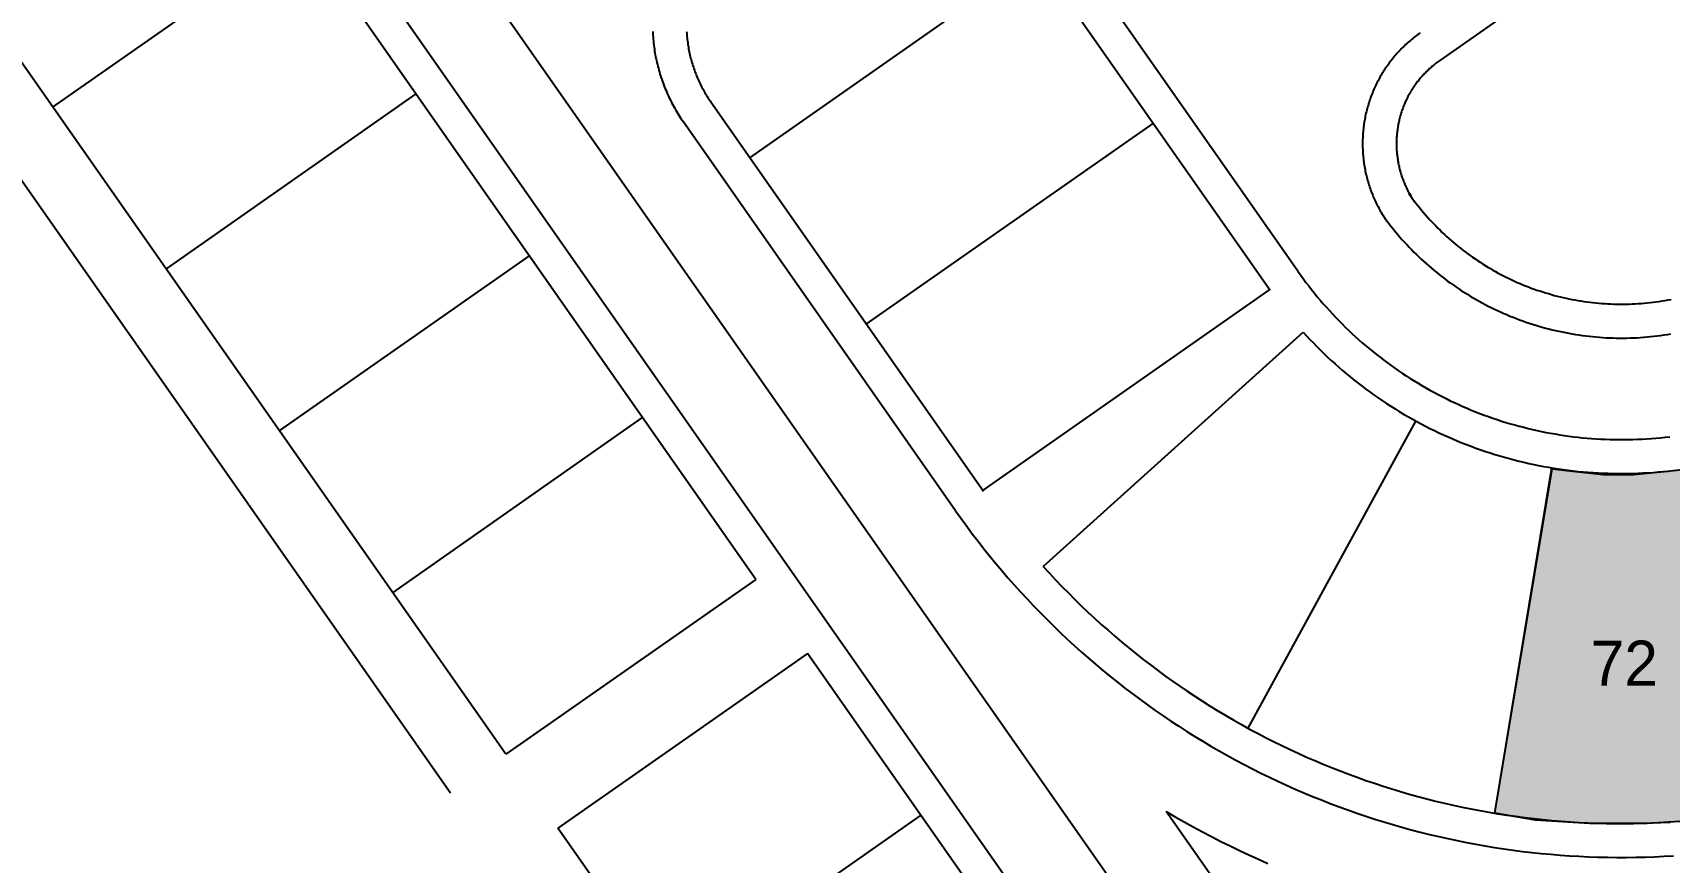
# Model space of a CAD drawing. Header units: metres. Extents: x 680594 to 684853, y 828874 to 830078.
# Drawn here: x 680827 to 680972, y 829370.9 to 829444.3 of the extents above; entities that cross this region are included whole.
import ezdxf
from ezdxf.enums import TextEntityAlignment as Align

# ---------------------------------------------------------------- set-up
doc = ezdxf.new("R2010")
doc.units = ezdxf.units.M
for name, color, linetype in [('PLOT_LINES', 7, 'Continuous'), ('PLOT_NUMBERS', 7, 'Continuous'), ('SELECTED_PLOTS', 3, 'Continuous')]:
    doc.layers.add(name, color=color, linetype=linetype)

msp = doc.modelspace()

# ---------------------------------------------------------------- hatches: boundary and pattern name
at = {"layer": 'SELECTED_PLOTS'}
h = msp.add_hatch(color=3, dxfattribs=at)
h.dxf.hatch_style = 1
h.paths.add_polyline_path([(680979.56, 829375.44), (680974.8, 829374.6), (680970, 829374.3), (680964.9, 829374.3), (680960.1, 829374.6), (680956.51, 829375.23), (680961.58, 829405.7), (680963.4, 829405.5), (680966.1, 829405.2), (680968.8, 829405.2), (680971.8, 829405.5), (680974.21, 829405.77)])

# ---------------------------------------------------------------- linework, layer by layer
at = {"layer": 'PLOT_LINES'}
for points in [[(681126.45, 829078), (680658.63, 829746.12)], [(681107.98, 829091.31), (680786.29, 829550.74)], [(680891.03, 829395.92), (680783.83, 829549.01)], [(680868.91, 829380.43), (680754.83, 829543.36)], [(680864, 829376.99), (680749.91, 829539.92)], [(681013.39, 829485.13), (680951.62, 829441.88)], [(680939.05, 829423.22), (680913.2, 829460.15)], [(680936.6, 829421.5), (680910.74, 829458.43)], [(680850.88, 829453.26), (680828.76, 829437.77)], [(680890.51, 829433.27), (680915.9, 829451.05)], [(680881.91, 829444.46), (680881.92, 829444.28), (680881.93, 829444.11), (680881.94, 829443.94), (680881.96, 829443.76), (680881.97, 829443.59), (680881.99, 829443.42), (680882.01, 829443.24), (680882.03, 829443.07), (680882.06, 829442.9), (680882.08, 829442.72), (680882.11, 829442.55), (680882.14, 829442.38), (680882.17, 829442.21), (680882.21, 829442.04), (680882.24, 829441.87), (680882.28, 829441.7), (680882.32, 829441.53), (680882.37, 829441.36), (680882.41, 829441.19), (680882.46, 829441.02), (680882.5, 829440.85), (680882.55, 829440.68), (680882.61, 829440.52), (680882.66, 829440.35), (680882.72, 829440.19), (680882.77, 829440.02), (680882.83, 829439.86), (680882.89, 829439.69), (680882.96, 829439.53), (680883.02, 829439.37), (680883.09, 829439.21), (680883.16, 829439.05), (680883.23, 829438.89), (680883.3, 829438.73), (680883.38, 829438.57), (680883.45, 829438.42), (680883.53, 829438.26), (680883.61, 829438.1), (680883.7, 829437.95), (680883.78, 829437.8), (680883.86, 829437.65), (680883.95, 829437.49), (680884.04, 829437.34), (680884.13, 829437.2), (680884.22, 829437.05), (680884.32, 829436.9), (680884.41, 829436.75), (680884.51, 829436.61), (680884.61, 829436.47)], [(680884.91, 829444.44), (680884.92, 829444.3), (680884.93, 829444.16), (680884.94, 829444.02), (680884.96, 829443.88), (680884.97, 829443.75), (680884.99, 829443.61), (680885.01, 829443.47), (680885.03, 829443.33), (680885.05, 829443.19), (680885.07, 829443.05), (680885.09, 829442.92), (680885.12, 829442.78), (680885.15, 829442.64), (680885.18, 829442.51), (680885.21, 829442.37), (680885.24, 829442.23), (680885.27, 829442.1), (680885.31, 829441.96), (680885.34, 829441.83), (680885.38, 829441.7), (680885.42, 829441.56), (680885.46, 829441.43), (680885.51, 829441.3), (680885.55, 829441.16), (680885.6, 829441.03), (680885.65, 829440.9), (680885.7, 829440.77), (680885.75, 829440.64), (680885.8, 829440.51), (680885.85, 829440.38), (680885.91, 829440.25), (680885.96, 829440.13), (680886.02, 829440), (680886.08, 829439.87), (680886.14, 829439.75), (680886.21, 829439.62), (680886.27, 829439.5), (680886.34, 829439.37), (680886.4, 829439.25), (680886.47, 829439.13), (680886.54, 829439.01), (680886.61, 829438.89), (680886.68, 829438.77), (680886.76, 829438.65), (680886.83, 829438.53), (680886.91, 829438.42), (680886.99, 829438.3), (680887.07, 829438.19)], [(680949.9, 829444.34), (680949.79, 829444.26), (680949.68, 829444.18), (680949.56, 829444.09), (680949.45, 829444.01), (680949.34, 829443.92), (680949.23, 829443.84), (680949.13, 829443.75), (680949.02, 829443.66), (680948.91, 829443.57), (680948.81, 829443.47), (680948.7, 829443.38), (680948.6, 829443.29), (680948.5, 829443.19), (680948.4, 829443.09), (680948.3, 829443), (680948.2, 829442.9), (680948.11, 829442.8), (680948.01, 829442.69), (680947.91, 829442.59), (680947.82, 829442.49), (680947.73, 829442.38), (680947.64, 829442.28), (680947.55, 829442.17), (680947.46, 829442.06), (680947.37, 829441.95), (680947.29, 829441.84), (680947.2, 829441.73), (680947.12, 829441.62), (680947.04, 829441.51), (680946.96, 829441.39), (680946.88, 829441.28), (680946.8, 829441.16), (680946.72, 829441.05), (680946.65, 829440.93), (680946.57, 829440.81), (680946.5, 829440.69), (680946.43, 829440.57), (680946.36, 829440.45), (680946.29, 829440.33), (680946.22, 829440.21), (680946.16, 829440.08), (680946.09, 829439.96), (680946.03, 829439.83), (680945.97, 829439.71), (680945.91, 829439.58), (680945.85, 829439.45), (680945.79, 829439.33), (680945.74, 829439.2), (680945.69, 829439.07), (680945.63, 829438.94), (680945.58, 829438.81), (680945.53, 829438.68), (680945.49, 829438.55), (680945.44, 829438.42), (680945.39, 829438.28), (680945.35, 829438.15), (680945.31, 829438.02), (680945.27, 829437.88), (680945.23, 829437.75), (680945.19, 829437.62), (680945.16, 829437.48), (680945.13, 829437.35), (680945.09, 829437.21), (680945.06, 829437.07), (680945.03, 829436.94), (680945.01, 829436.8), (680944.98, 829436.66), (680944.96, 829436.53), (680944.93, 829436.39), (680944.91, 829436.25), (680944.89, 829436.11), (680944.88, 829435.97), (680944.86, 829435.83), (680944.84, 829435.69), (680944.83, 829435.56), (680944.82, 829435.42), (680944.81, 829435.28), (680944.8, 829435.14), (680944.8, 829435), (680944.79, 829434.86), (680944.79, 829434.72), (680944.79, 829434.58), (680944.79, 829434.44), (680944.79, 829434.3), (680944.79, 829434.16), (680944.8, 829434.02), (680944.8, 829433.88), (680944.81, 829433.74), (680944.82, 829433.6), (680944.83, 829433.46), (680944.84, 829433.33), (680944.86, 829433.19), (680944.88, 829433.05), (680944.89, 829432.91), (680944.91, 829432.77), (680944.93, 829432.63), (680944.96, 829432.5), (680944.98, 829432.36), (680945.01, 829432.22), (680945.03, 829432.08), (680945.06, 829431.95), (680945.09, 829431.81), (680945.13, 829431.67), (680945.16, 829431.54), (680945.19, 829431.4), (680945.23, 829431.27), (680945.27, 829431.14), (680945.31, 829431), (680945.35, 829430.87), (680945.39, 829430.74), (680945.44, 829430.6), (680945.49, 829430.47), (680945.53, 829430.34), (680945.58, 829430.21), (680945.63, 829430.08), (680945.69, 829429.95), (680945.74, 829429.82), (680945.79, 829429.69), (680945.85, 829429.57), (680945.91, 829429.44), (680945.97, 829429.31), (680946.03, 829429.19), (680946.09, 829429.06), (680946.16, 829428.94), (680946.22, 829428.81), (680946.29, 829428.69), (680946.36, 829428.57), (680946.43, 829428.45), (680946.5, 829428.33), (680946.57, 829428.21), (680946.65, 829428.09), (680946.72, 829427.97), (680946.8, 829427.86), (680946.88, 829427.74), (680946.96, 829427.63)], [(680951.62, 829441.88), (680951.54, 829441.82), (680951.45, 829441.76), (680951.37, 829441.7), (680951.29, 829441.63), (680951.2, 829441.57), (680951.12, 829441.5), (680951.04, 829441.44), (680950.96, 829441.37), (680950.88, 829441.3), (680950.8, 829441.23), (680950.72, 829441.16), (680950.65, 829441.09), (680950.57, 829441.02), (680950.5, 829440.95), (680950.42, 829440.87), (680950.35, 829440.8), (680950.28, 829440.72), (680950.2, 829440.65), (680950.13, 829440.57), (680950.06, 829440.49), (680949.99, 829440.41), (680949.93, 829440.34), (680949.86, 829440.25), (680949.79, 829440.17), (680949.73, 829440.09), (680949.66, 829440.01), (680949.6, 829439.93), (680949.54, 829439.84), (680949.47, 829439.76), (680949.41, 829439.67), (680949.35, 829439.59), (680949.3, 829439.5), (680949.24, 829439.41), (680949.18, 829439.32), (680949.13, 829439.23), (680949.07, 829439.15), (680949.02, 829439.06), (680948.97, 829438.96), (680948.91, 829438.87), (680948.86, 829438.78), (680948.81, 829438.69), (680948.77, 829438.6), (680948.72, 829438.5), (680948.67, 829438.41), (680948.63, 829438.31), (680948.59, 829438.22), (680948.54, 829438.12), (680948.5, 829438.03), (680948.46, 829437.93), (680948.42, 829437.83), (680948.38, 829437.74), (680948.35, 829437.64), (680948.31, 829437.54), (680948.28, 829437.44), (680948.24, 829437.34), (680948.21, 829437.24), (680948.18, 829437.14), (680948.15, 829437.04), (680948.12, 829436.94), (680948.09, 829436.84), (680948.07, 829436.74), (680948.04, 829436.64), (680948.02, 829436.53), (680947.99, 829436.43), (680947.97, 829436.33), (680947.95, 829436.23), (680947.93, 829436.12), (680947.91, 829436.02), (680947.9, 829435.92), (680947.88, 829435.81), (680947.87, 829435.71), (680947.85, 829435.61), (680947.84, 829435.5), (680947.83, 829435.4), (680947.82, 829435.29), (680947.81, 829435.19), (680947.8, 829435.09), (680947.8, 829434.98), (680947.79, 829434.88), (680947.79, 829434.77), (680947.79, 829434.67), (680947.79, 829434.56), (680947.79, 829434.46), (680947.79, 829434.35), (680947.79, 829434.25), (680947.79, 829434.14), (680947.8, 829434.04), (680947.8, 829433.93), (680947.81, 829433.83), (680947.82, 829433.73), (680947.83, 829433.62), (680947.84, 829433.52), (680947.85, 829433.41), (680947.87, 829433.31), (680947.88, 829433.21), (680947.9, 829433.1), (680947.91, 829433), (680947.93, 829432.9), (680947.95, 829432.79), (680947.97, 829432.69), (680947.99, 829432.59), (680948.02, 829432.49), (680948.04, 829432.38), (680948.07, 829432.28), (680948.09, 829432.18), (680948.12, 829432.08), (680948.15, 829431.98), (680948.18, 829431.88), (680948.21, 829431.78), (680948.24, 829431.68), (680948.28, 829431.58), (680948.31, 829431.48), (680948.35, 829431.38), (680948.38, 829431.28), (680948.42, 829431.19), (680948.46, 829431.09), (680948.5, 829430.99), (680948.54, 829430.9), (680948.59, 829430.8), (680948.63, 829430.71), (680948.67, 829430.61), (680948.72, 829430.52), (680948.77, 829430.42), (680948.81, 829430.33), (680948.86, 829430.24), (680948.91, 829430.15), (680948.97, 829430.06), (680949.02, 829429.96), (680949.07, 829429.87), (680949.13, 829429.79), (680949.18, 829429.7), (680949.24, 829429.61), (680949.3, 829429.52), (680949.35, 829429.43), (680949.41, 829429.35)], [(680860.92, 829438.92), (680838.8, 829423.43)], [(680911.2, 829403.72), (680887.07, 829438.19)], [(680908.74, 829402), (680884.61, 829436.47)], [(680900.83, 829418.53), (680926.23, 829436.31)], [(680948.88, 829430.11), (680949.04, 829429.89), (680949.19, 829429.67), (680949.35, 829429.46), (680949.52, 829429.24), (680949.68, 829429.03), (680949.85, 829428.82), (680950.02, 829428.62), (680950.19, 829428.41), (680950.36, 829428.21), (680950.54, 829428.01), (680950.72, 829427.81), (680950.9, 829427.61), (680951.09, 829427.42), (680951.27, 829427.23), (680951.46, 829427.03), (680951.65, 829426.85), (680951.84, 829426.66), (680952.04, 829426.48), (680952.23, 829426.3), (680952.43, 829426.12), (680952.63, 829425.94), (680952.84, 829425.77), (680953.04, 829425.59), (680953.25, 829425.42), (680953.46, 829425.26), (680953.67, 829425.09), (680953.88, 829424.93), (680954.1, 829424.77), (680954.31, 829424.61), (680954.53, 829424.46), (680954.75, 829424.31), (680954.97, 829424.16), (680955.2, 829424.01), (680955.42, 829423.86), (680955.65, 829423.72), (680955.88, 829423.58), (680956.11, 829423.45), (680956.34, 829423.31), (680956.57, 829423.18), (680956.81, 829423.05), (680957.04, 829422.93), (680957.28, 829422.81), (680957.52, 829422.68), (680957.76, 829422.57), (680958, 829422.45), (680958.25, 829422.34), (680958.49, 829422.23), (680958.74, 829422.13), (680958.98, 829422.02), (680959.23, 829421.92), (680959.48, 829421.83), (680959.73, 829421.73), (680959.98, 829421.64), (680960.23, 829421.55), (680960.49, 829421.47), (680960.74, 829421.38), (680961, 829421.3), (680961.25, 829421.23), (680961.51, 829421.15), (680961.77, 829421.08), (680962.03, 829421.01), (680962.29, 829420.95), (680962.55, 829420.89), (680962.81, 829420.83), (680963.07, 829420.77), (680963.33, 829420.72), (680963.6, 829420.67), (680963.86, 829420.62), (680964.13, 829420.58), (680964.39, 829420.54), (680964.65, 829420.5), (680964.92, 829420.47), (680965.19, 829420.44), (680965.45, 829420.41), (680965.72, 829420.39), (680965.99, 829420.36), (680966.25, 829420.35), (680966.52, 829420.33), (680966.79, 829420.32), (680967.05, 829420.31), (680967.32, 829420.3), (680967.59, 829420.3), (680967.86, 829420.3), (680968.12, 829420.3), (680968.39, 829420.31), (680968.66, 829420.32), (680968.93, 829420.33), (680969.19, 829420.35), (680969.46, 829420.36), (680969.73, 829420.39), (680969.99, 829420.41), (680970.26, 829420.44), (680970.53, 829420.47), (680970.79, 829420.5), (680971.06, 829420.54), (680971.32, 829420.58), (680971.59, 829420.62), (680971.85, 829420.67), (680972.11, 829420.72)], [(680946.43, 829428.39), (680946.6, 829428.14), (680946.78, 829427.89), (680946.96, 829427.65), (680947.14, 829427.41), (680947.33, 829427.17), (680947.52, 829426.94), (680947.71, 829426.7), (680947.9, 829426.47), (680948.1, 829426.24), (680948.3, 829426.01), (680948.5, 829425.79), (680948.71, 829425.57), (680948.92, 829425.35), (680949.13, 829425.13), (680949.34, 829424.91), (680949.55, 829424.7), (680949.77, 829424.49), (680949.99, 829424.28), (680950.21, 829424.08), (680950.44, 829423.88), (680950.67, 829423.68), (680950.89, 829423.48), (680951.13, 829423.28), (680951.36, 829423.09), (680951.6, 829422.9), (680951.84, 829422.72), (680952.08, 829422.53), (680952.32, 829422.35), (680952.56, 829422.18), (680952.81, 829422), (680953.06, 829421.83), (680953.31, 829421.66), (680953.56, 829421.49), (680953.82, 829421.33), (680954.07, 829421.17), (680954.33, 829421.01), (680954.59, 829420.86), (680954.85, 829420.71), (680955.12, 829420.56), (680955.38, 829420.41), (680955.65, 829420.27), (680955.92, 829420.13), (680956.19, 829420), (680956.46, 829419.86), (680956.73, 829419.73), (680957.01, 829419.61), (680957.29, 829419.48), (680957.56, 829419.37), (680957.84, 829419.25), (680958.12, 829419.14), (680958.41, 829419.03), (680958.69, 829418.92), (680958.97, 829418.81), (680959.26, 829418.71), (680959.54, 829418.62), (680959.83, 829418.52), (680960.12, 829418.43), (680960.41, 829418.35), (680960.7, 829418.26), (680960.99, 829418.18), (680961.29, 829418.11), (680961.58, 829418.03), (680961.87, 829417.96), (680962.17, 829417.9), (680962.47, 829417.84), (680962.76, 829417.78), (680963.06, 829417.72), (680963.36, 829417.67), (680963.66, 829417.62), (680963.95, 829417.57), (680964.25, 829417.53), (680964.55, 829417.49), (680964.85, 829417.46), (680965.16, 829417.43), (680965.46, 829417.4), (680965.76, 829417.37), (680966.06, 829417.35), (680966.36, 829417.33), (680966.66, 829417.32), (680966.97, 829417.31), (680967.27, 829417.3), (680967.57, 829417.3), (680967.87, 829417.3), (680968.18, 829417.3), (680968.48, 829417.31), (680968.78, 829417.32), (680969.08, 829417.33), (680969.39, 829417.35), (680969.69, 829417.37), (680969.99, 829417.4), (680970.29, 829417.43), (680970.59, 829417.46), (680970.89, 829417.49), (680971.19, 829417.53), (680971.49, 829417.57), (680971.79, 829417.62), (680972.09, 829417.67)], [(680870.96, 829424.59), (680848.84, 829409.1)], [(680939.05, 829423.22), (680939.29, 829422.89), (680939.53, 829422.56), (680939.77, 829422.23), (680940.02, 829421.91), (680940.27, 829421.59), (680940.52, 829421.27), (680940.78, 829420.96), (680941.04, 829420.64), (680941.31, 829420.34), (680941.58, 829420.03), (680941.85, 829419.73), (680942.13, 829419.43), (680942.41, 829419.13), (680942.69, 829418.84), (680942.97, 829418.55), (680943.26, 829418.26), (680943.56, 829417.98), (680943.85, 829417.7), (680944.15, 829417.42), (680944.46, 829417.15), (680944.76, 829416.88), (680945.07, 829416.62), (680945.38, 829416.36), (680945.7, 829416.1), (680946.01, 829415.84), (680946.34, 829415.59), (680946.66, 829415.35), (680946.99, 829415.1), (680947.32, 829414.86), (680947.65, 829414.63), (680947.98, 829414.4), (680948.32, 829414.17), (680948.66, 829413.94), (680949, 829413.72), (680949.35, 829413.51), (680949.7, 829413.3), (680950.05, 829413.09), (680950.4, 829412.89), (680950.75, 829412.69), (680951.11, 829412.49), (680951.47, 829412.3), (680951.83, 829412.11), (680952.2, 829411.93), (680952.56, 829411.75), (680952.93, 829411.58), (680953.3, 829411.41), (680953.67, 829411.24), (680954.05, 829411.08), (680954.42, 829410.92), (680954.8, 829410.77), (680955.18, 829410.62), (680955.56, 829410.48), (680955.94, 829410.34), (680956.33, 829410.21), (680956.71, 829410.07), (680957.1, 829409.95), (680957.49, 829409.83), (680957.88, 829409.71), (680958.27, 829409.6), (680958.66, 829409.49), (680959.06, 829409.39), (680959.45, 829409.29), (680959.85, 829409.2), (680960.25, 829409.11), (680960.65, 829409.02), (680961.04, 829408.94), (680961.44, 829408.87), (680961.85, 829408.8), (680962.25, 829408.73), (680962.65, 829408.67), (680963.05, 829408.61), (680963.46, 829408.56), (680963.86, 829408.51), (680964.27, 829408.47), (680964.67, 829408.43), (680965.08, 829408.4), (680965.48, 829408.37), (680965.89, 829408.35), (680966.3, 829408.33), (680966.71, 829408.31), (680967.11, 829408.3), (680967.52, 829408.3), (680967.93, 829408.3), (680968.33, 829408.3), (680968.74, 829408.31), (680969.15, 829408.33), (680969.55, 829408.35), (680969.96, 829408.37), (680970.37, 829408.4), (680970.77, 829408.43), (680971.18, 829408.47), (680971.58, 829408.51), (680971.99, 829408.56)], [(680911.16, 829403.78), (680936.55, 829421.56)], [(680916.51, 829397.06), (680939.52, 829417.83)], [(680939.52, 829417.83), (680939.82, 829417.5), (680940.12, 829417.18), (680940.43, 829416.86), (680940.74, 829416.54), (680941.05, 829416.23), (680941.37, 829415.92), (680941.69, 829415.61), (680942.02, 829415.31), (680942.35, 829415.01), (680942.68, 829414.72), (680943.01, 829414.43), (680943.35, 829414.14), (680943.69, 829413.86), (680944.04, 829413.58), (680944.39, 829413.31), (680944.74, 829413.04), (680945.09, 829412.77), (680945.45, 829412.51), (680945.81, 829412.25), (680946.18, 829412), (680946.54, 829411.75), (680946.91, 829411.5), (680947.28, 829411.26), (680947.66, 829411.03), (680948.04, 829410.79), (680948.42, 829410.57), (680948.8, 829410.34), (680949.19, 829410.13), (680949.58, 829409.91), (680949.97, 829409.7), (680950.36, 829409.5), (680950.76, 829409.3), (680951.15, 829409.1), (680951.55, 829408.91), (680951.96, 829408.72), (680952.36, 829408.54), (680952.77, 829408.36), (680953.18, 829408.19), (680953.59, 829408.03), (680954, 829407.86), (680954.41, 829407.71), (680954.83, 829407.55), (680955.25, 829407.4), (680955.67, 829407.26), (680956.09, 829407.12), (680956.51, 829406.99), (680956.94, 829406.86), (680957.36, 829406.74), (680957.79, 829406.62), (680958.22, 829406.51), (680958.65, 829406.4), (680959.08, 829406.29), (680959.51, 829406.2), (680959.95, 829406.1), (680960.38, 829406.01), (680960.82, 829405.93), (680961.25, 829405.85), (680961.69, 829405.78), (680962.13, 829405.71), (680962.57, 829405.65), (680963.01, 829405.59), (680963.45, 829405.54), (680963.89, 829405.49), (680964.33, 829405.45), (680964.77, 829405.41), (680965.21, 829405.38), (680965.66, 829405.35), (680966.1, 829405.33), (680966.54, 829405.32), (680966.99, 829405.31), (680967.43, 829405.3), (680967.87, 829405.3), (680968.32, 829405.3), (680968.76, 829405.31), (680969.2, 829405.33), (680969.65, 829405.35), (680970.09, 829405.37), (680970.53, 829405.4), (680970.97, 829405.44), (680971.42, 829405.48), (680971.86, 829405.52), (680972.3, 829405.57)], [(680880.99, 829410.25), (680858.88, 829394.76)], [(680934.65, 829382.74), (680949.51, 829409.95)], [(680956.5, 829375.22), (680961.54, 829405.8)], [(680911.2, 829403.72), (680911.2, 829403.72), (680911.2, 829403.72), (680911.2, 829403.72), (680911.2, 829403.72), (680911.2, 829403.72), (680911.2, 829403.72)], [(680908.74, 829402), (680909.23, 829401.32), (680909.72, 829400.64), (680910.22, 829399.97), (680910.73, 829399.3), (680911.25, 829398.64), (680911.77, 829397.99), (680912.3, 829397.34), (680912.84, 829396.7), (680913.38, 829396.06), (680913.94, 829395.43), (680914.5, 829394.81), (680915.07, 829394.19), (680915.64, 829393.58), (680916.22, 829392.98), (680916.81, 829392.39), (680917.41, 829391.8), (680918.01, 829391.22), (680918.62, 829390.64), (680919.24, 829390.07), (680919.86, 829389.51), (680920.49, 829388.96), (680921.12, 829388.41), (680921.76, 829387.87), (680922.41, 829387.34), (680923.07, 829386.82), (680923.73, 829386.3), (680924.39, 829385.8), (680925.06, 829385.3), (680925.74, 829384.8), (680926.43, 829384.32), (680927.11, 829383.84), (680927.81, 829383.37), (680928.51, 829382.91), (680929.21, 829382.46), (680929.92, 829382.02), (680930.64, 829381.58), (680931.36, 829381.15), (680932.09, 829380.74), (680932.82, 829380.33), (680933.55, 829379.92), (680934.29, 829379.53), (680935.04, 829379.15), (680935.78, 829378.77), (680936.54, 829378.4), (680937.29, 829378.04), (680938.06, 829377.69), (680938.82, 829377.35), (680939.59, 829377.02), (680940.36, 829376.7), (680941.14, 829376.39), (680941.92, 829376.08), (680942.7, 829375.78), (680943.49, 829375.5), (680944.28, 829375.22), (680945.08, 829374.95), (680945.87, 829374.69), (680946.67, 829374.44), (680947.47, 829374.2), (680948.28, 829373.97), (680949.09, 829373.75), (680949.9, 829373.54), (680950.71, 829373.34), (680951.53, 829373.14), (680952.34, 829372.96), (680953.16, 829372.79), (680953.98, 829372.62), (680954.81, 829372.47), (680955.63, 829372.32), (680956.46, 829372.18), (680957.29, 829372.06), (680958.12, 829371.94), (680958.95, 829371.83), (680959.78, 829371.74), (680960.61, 829371.65), (680961.45, 829371.57), (680962.28, 829371.5), (680963.12, 829371.45), (680963.95, 829371.4), (680964.79, 829371.36), (680965.63, 829371.33), (680966.47, 829371.31), (680967.3, 829371.3), (680968.14, 829371.3), (680968.98, 829371.31), (680969.82, 829371.33), (680970.65, 829371.36), (680971.49, 829371.4), (680972.33, 829371.45)], [(680916.51, 829397.06), (680917.05, 829396.46), (680917.6, 829395.87), (680918.16, 829395.29), (680918.73, 829394.72), (680919.3, 829394.15), (680919.87, 829393.59), (680920.46, 829393.03), (680921.05, 829392.48), (680921.64, 829391.94), (680922.24, 829391.41), (680922.85, 829390.88), (680923.47, 829390.36), (680924.09, 829389.85), (680924.72, 829389.34), (680925.35, 829388.84), (680925.99, 829388.35), (680926.63, 829387.87), (680927.28, 829387.39), (680927.94, 829386.92), (680928.6, 829386.46), (680929.26, 829386.01), (680929.93, 829385.57), (680930.61, 829385.13), (680931.29, 829384.7), (680931.98, 829384.28), (680932.67, 829383.87), (680933.37, 829383.46), (680934.07, 829383.06), (680934.77, 829382.67), (680935.48, 829382.29), (680936.2, 829381.92), (680936.91, 829381.56), (680937.64, 829381.2), (680938.36, 829380.86), (680939.09, 829380.52), (680939.83, 829380.19), (680940.57, 829379.87), (680941.31, 829379.55), (680942.05, 829379.25), (680942.8, 829378.96), (680943.56, 829378.67), (680944.31, 829378.39), (680945.07, 829378.12), (680945.83, 829377.86), (680946.6, 829377.61), (680947.37, 829377.37), (680948.14, 829377.14), (680948.91, 829376.91), (680949.69, 829376.7), (680950.47, 829376.49), (680951.25, 829376.29), (680952.03, 829376.11), (680952.81, 829375.93), (680953.6, 829375.76), (680954.39, 829375.6), (680955.18, 829375.45), (680955.98, 829375.31), (680956.77, 829375.17), (680957.57, 829375.05), (680958.36, 829374.94), (680959.16, 829374.83), (680959.96, 829374.74), (680960.76, 829374.65), (680961.56, 829374.57), (680962.37, 829374.51), (680963.17, 829374.45), (680963.97, 829374.4), (680964.78, 829374.36), (680965.58, 829374.33), (680966.39, 829374.31), (680967.19, 829374.3), (680968, 829374.3), (680968.8, 829374.31), (680969.61, 829374.32), (680970.41, 829374.35), (680971.22, 829374.39), (680972.02, 829374.43)], [(680891.03, 829395.92), (680868.91, 829380.43)], [(680895.62, 829389.36), (680873.5, 829373.88)], [(680996, 829246.01), (680895.62, 829389.36)], [(680905.66, 829375.03), (680883.54, 829359.54)], [(680941.44, 829355.31), (680927.39, 829375.37)], [(680927.39, 829375.37), (680928.19, 829374.9), (680928.99, 829374.45), (680929.79, 829374), (680930.6, 829373.56), (680931.42, 829373.14), (680932.24, 829372.72), (680933.06, 829372.31), (680933.89, 829371.91), (680934.72, 829371.52), (680935.56, 829371.14), (680936.41, 829370.77)], [(680973.88, 829230.52), (680873.5, 829373.88)]]:
    msp.add_lwpolyline(points, dxfattribs=at)
at = {"layer": 'SELECTED_PLOTS', "color": 7}
msp.add_lwpolyline([(680979.56, 829375.44), (680974.8, 829374.6), (680970, 829374.3), (680964.9, 829374.3), (680960.1, 829374.6), (680956.51, 829375.23), (680961.58, 829405.7), (680963.4, 829405.5), (680966.1, 829405.2), (680968.8, 829405.2), (680971.8, 829405.5), (680974.21, 829405.77)], close=True, dxfattribs=at)

# ---------------------------------------------------------------- texts
at = {"layer": 'PLOT_NUMBERS', "color": 7}
msp.add_text('72', height=4, dxfattribs=at).set_placement((680967.97, 829388.5), align=Align.MIDDLE_CENTER)

doc.saveas('drawing.dxf')
